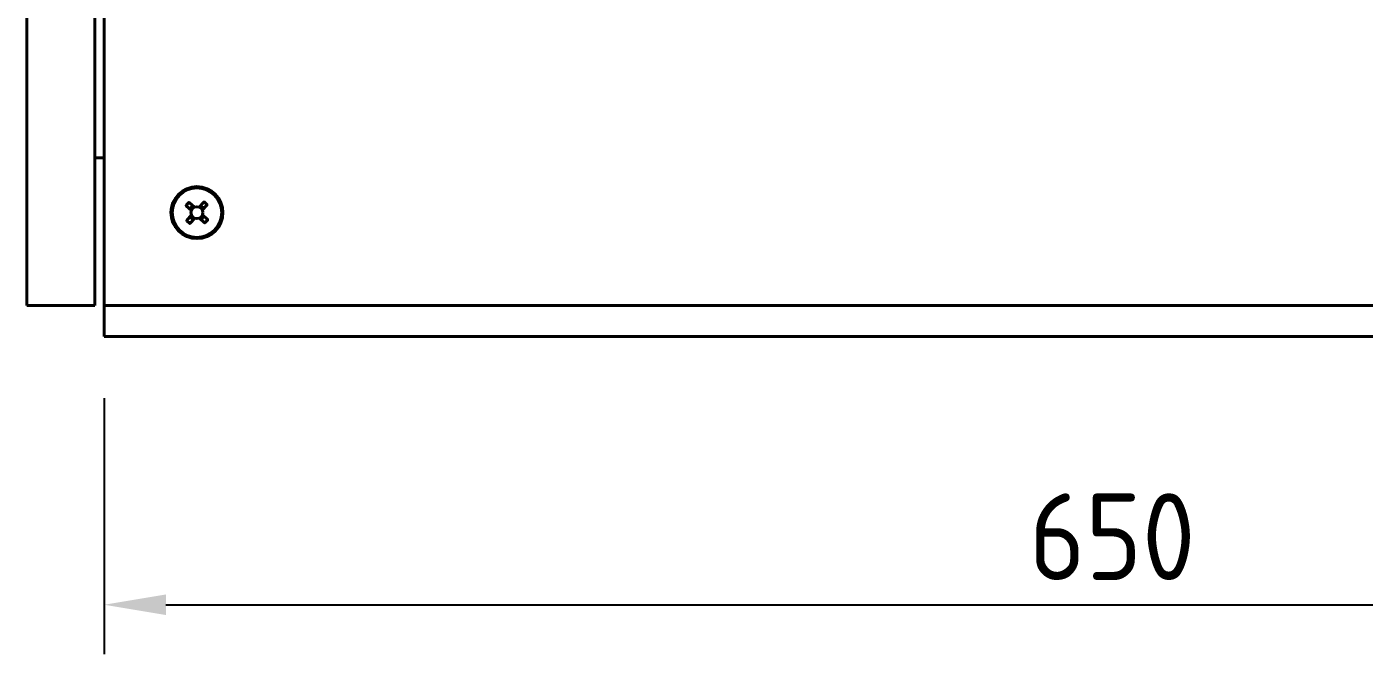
# Model space of a CAD drawing. Header units: inches. Extents: x 0 to 4752, y 0 to 3360.
# Drawn here: x 2678.7 to 3111, y 999.2 to 1202 of the extents above; entities that cross this region are included whole.
import ezdxf

# ---------------------------------------------------------------- set-up
doc = ezdxf.new("R2010")
doc.units = ezdxf.units.IN
doc.header["$MEASUREMENT"] = 0
for name, color, linetype, lineweight in [('POWER SUPPLY CASE OUTLINE$0$가시적인 것(ISO)', 3, 'Continuous', 40), ('POWER SUPPLY CASE OUTLINE$0$가시적인 좁은 것(ISO)', 3, 'Continuous', 35), ('POWER SUPPLY CASE OUTLINE$0$치수(ISO)', 2, 'Continuous', 25)]:
    doc.layers.add(name, color=color, linetype=linetype, lineweight=lineweight)
doc.styles.add('POWER SUPPLY CASE OUTLINE$0$치수 텍스트_PSTEK_POSCO', font='isocp.shx')
doc.dimstyles.new('POWER SUPPLY CASE OUTLINE$0$치수_PSTEK_POSCO', dxfattribs={"dimscale": 8, "dimtxt": 3.5, "dimasz": 2.5, "dimexe": 2, "dimexo": 2.5, "dimgap": 1, "dimtad": 1, "dimrnd": 1e-08, "dimdsep": 46, "dimtxsty": 'POWER SUPPLY CASE OUTLINE$0$치수 텍스트_PSTEK_POSCO', "dimcen": 0.09, "dimdle": 10, "dimclrd": 7, "dimclre": 7, "dimclrt": 2, "dimadec": 1, "dimazin": 2, "dimtfac": 1, "dimtmove": 0, "dimatfit": 3, "dimfxl": 0, "dimtolj": 1, "dimlwd": -1, "dimlwe": -1, "dimarcsym": 0})

# ---------------------------------------------------------------- blocks, each defined once
blk = doc.blocks.new('*D31')
at = {"layer": 'POWER SUPPLY CASE OUTLINE$0$치수(ISO)', "color": 7, "transparency": 16777216}
for p, q in [((2703.71, 1081.88), (2703.71, 999.16)), ((3353.71, 1081.88), (3353.71, 999.16)), ((2723.71, 1015.16), (3333.71, 1015.16))]:
    blk.add_line(p, q, dxfattribs=at)
for points in [[(2723.71, 1018.49), (2723.71, 1011.82), (2703.71, 1015.16)], [(3333.71, 1018.49), (3333.71, 1011.82), (3353.71, 1015.16)]]:
    blk.add_solid(points, dxfattribs=at)
at = {"layer": 'POWER SUPPLY CASE OUTLINE$0$치수(ISO)', "color": 2, "transparency": 16777216, "insert": (3002.66, 1037.16), "char_height": 28, "attachment_point": 4, "style": 'POWER SUPPLY CASE OUTLINE$0$치수 텍스트_PSTEK_POSCO'}
blk.add_mtext('\\A1;650', dxfattribs=at)

msp = doc.modelspace()

# ---------------------------------------------------------------- linework, layer by layer
at = {"layer": 'POWER SUPPLY CASE OUTLINE$0$가시적인 것(ISO)'}
for p, q in [((2678.709, 1111.882), (2678.709, 2001.882)), ((2700.709, 2001.882), (2700.709, 1111.882)), ((2703.709, 1101.882), (2703.709, 2001.882)), ((2703.709, 1159.582), (2700.709, 1159.582)), ((2730.275, 1144.281), (2731.046, 1145.115)), ((2731.909, 1142.578), (2730.283, 1144.08)), ((2731.246, 1145.123), (2732.872, 1143.621)), ((2731.408, 1143.06), (2732.352, 1144.083)), ((2734.405, 1143.682), (2735.907, 1145.308)), ((2734.887, 1144.183), (2735.909, 1143.239)), ((2736.95, 1144.344), (2735.448, 1142.719)), ((2735.509, 1141.186), (2737.135, 1139.684)), ((2736.107, 1145.316), (2736.942, 1144.545)), ((2730.468, 1139.419), (2731.97, 1141.045)), ((2731.31, 1138.448), (2730.476, 1139.219)), ((2732.53, 1139.581), (2731.508, 1140.525)), ((2733.013, 1140.082), (2731.511, 1138.456)), ((2736.171, 1138.641), (2734.545, 1140.143)), ((2736.01, 1140.704), (2735.066, 1139.681)), ((2737.143, 1139.483), (2736.372, 1138.649)), ((2700.709, 1111.882), (2678.709, 1111.882)), ((2703.709, 1111.882), (3353.709, 1111.882)), ((2703.709, 1101.882), (3353.709, 1101.882))]:
    msp.add_line(p, q, dxfattribs=at)
for radius in [8.4, 8, 1.93]:
    msp.add_circle((2733.709, 1141.882), radius, dxfattribs=at)
for centre, radius, start, end in [((2730.379, 1144.184), 0.142, 137.27237, 227.27237), ((2731.15, 1145.019), 0.142, 47.27237, 137.27237), ((2731.418, 1143.051), 0.0142, 137.27237, 227.27237), ((2732.362, 1144.073), 0.0142, 47.27237, 137.27237), ((2734.878, 1144.173), 0.0142, 47.27237, 137.27237), ((2736.011, 1145.212), 0.142, 47.27237, 137.27237), ((2735.9, 1143.229), 0.0142, 317.27237, 47.27237), ((2736.846, 1144.441), 0.142, 317.27237, 47.27237), ((2730.572, 1139.323), 0.142, 137.27237, 227.27237), ((2731.407, 1138.552), 0.142, 227.27237, 317.27237), ((2731.518, 1140.535), 0.0142, 137.27237, 227.27237), ((2732.54, 1139.591), 0.0142, 227.27237, 317.27237), ((2735.055, 1139.691), 0.0142, 227.27237, 317.27237), ((2736, 1140.713), 0.0142, 317.27237, 47.27237), ((2736.268, 1138.745), 0.142, 227.27237, 317.27237), ((2737.038, 1139.58), 0.142, 317.27237, 47.27237)]:
    msp.add_arc(centre, radius, start, end, dxfattribs=at)
at = {"layer": 'POWER SUPPLY CASE OUTLINE$0$가시적인 좁은 것(ISO)'}
for p, q in [((2730.275, 1144.281), (2731.408, 1143.06)), ((2732.352, 1144.083), (2731.046, 1145.115)), ((2736.107, 1145.316), (2734.887, 1144.183)), ((2735.909, 1143.239), (2736.942, 1144.545)), ((2731.508, 1140.525), (2730.476, 1139.219)), ((2731.31, 1138.448), (2732.53, 1139.581)), ((2735.066, 1139.681), (2736.372, 1138.649)), ((2737.143, 1139.483), (2736.01, 1140.704))]:
    msp.add_line(p, q, dxfattribs=at)

# ---------------------------------------------------------------- dimensions: what is measured, and where the dimension line sits
at = {"layer": 'POWER SUPPLY CASE OUTLINE$0$치수(ISO)', "color": 7}
dim = msp.add_linear_dim(base=(3353.709, 1015.158), p1=(2703.709, 1101.882), p2=(3353.709, 1101.882), angle=180, dimstyle='POWER SUPPLY CASE OUTLINE$0$치수_PSTEK_POSCO', override={"dimdec": 2, "dimtp": 0, "dimtm": 0, "dimtdec": 2, "dimtofl": 0, "dimatfit": 1}, dxfattribs=at)
dim.commit()
dim.dimension.update_dxf_attribs({"geometry": '*D31', "text_midpoint": (3028.709, 1015.158), "dimtype": 160})

doc.saveas('drawing.dxf')
